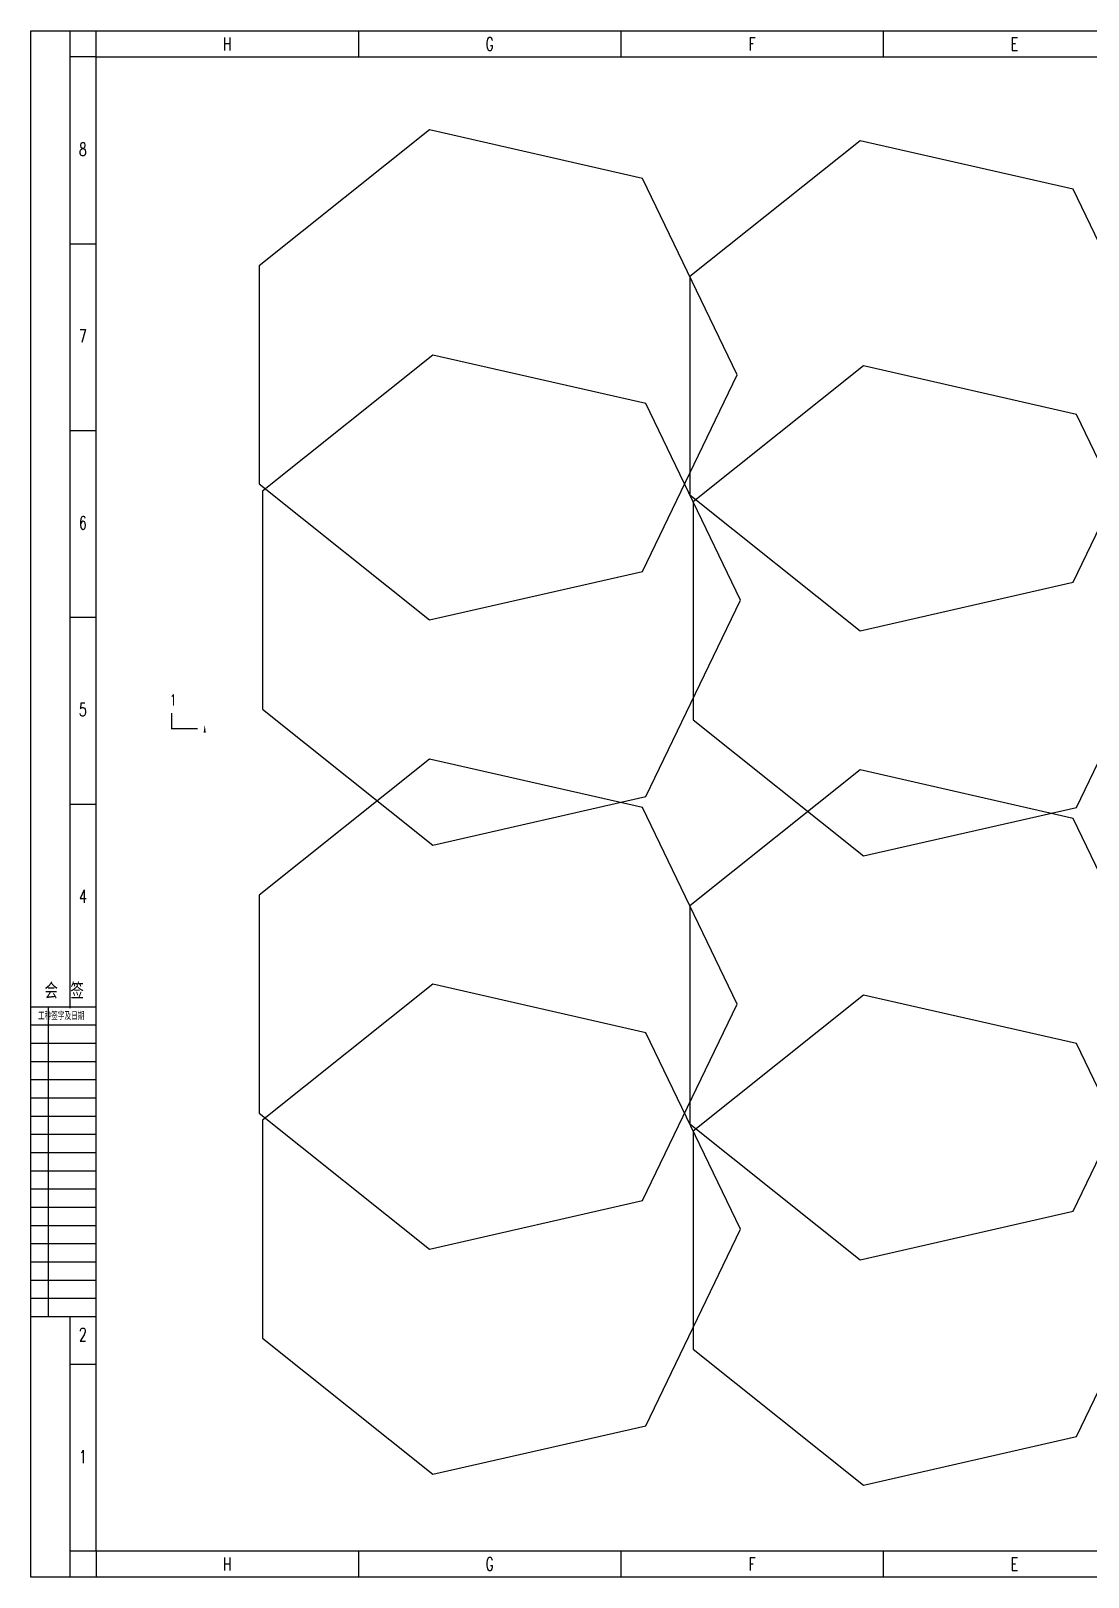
# Model space of a CAD drawing. Extents: x -383207 to 558143, y -95136 to 11777.
# Drawn here: x 470397 to 490691, y -90676 to -60976 of the extents above; entities that cross this region are included whole.
import ezdxf
from ezdxf.enums import TextEntityAlignment as Align

# ---------------------------------------------------------------- set-up
doc = ezdxf.new("R2010")
doc.units = 0
doc.linetypes.add('CONTINOUS', pattern=[0])
doc.layers.get('0').update_dxf_attribs({"linetype": 'CONTINUOUS'})
for name, color, linetype in [('DIM_SYMB', 3, 'CONTINUOUS'), ('PUB_TEXT', 7, 'CONTINUOUS'), ('TK', 4, 'CONTINUOUS'), ('图框', 4, 'CONTINOUS')]:
    doc.layers.add(name, color=color, linetype=linetype)
doc.styles.add('_TCH_LABEL', font='COMPLEX', dxfattribs={"bigfont": 'GBCBIG'})
doc.styles.add('HZ', font='TXT.shx', dxfattribs={"width": 0.7, "bigfont": 'hz.shx'})

msp = doc.modelspace()

# ---------------------------------------------------------------- linework, layer by layer
at = {"color": 0}
for p, q in [((471648.9, -79726.4, 0), (470398.9, -79726.4, 0)), ((470733.1, -85676.4, 0), (470733.1, -79726.4, 0)), ((471648.9, -80076.4, 0), (470398.9, -80076.4, 0)), ((471648.9, -80426.4, 0), (470398.9, -80426.4, 0)), ((471648.9, -80776.4, 0), (470398.9, -80776.4, 0)), ((471648.9, -81126.4, 0), (470398.9, -81126.4, 0)), ((471648.9, -81476.4, 0), (470398.9, -81476.4, 0)), ((471648.9, -81826.4, 0), (470398.9, -81826.4, 0)), ((471648.9, -82176.4, 0), (470398.9, -82176.4, 0)), ((471648.9, -82526.4, 0), (470398.9, -82526.4, 0)), ((471648.9, -82876.4, 0), (470398.9, -82876.4, 0)), ((471648.9, -83226.4, 0), (470398.9, -83226.4, 0)), ((471648.9, -83576.4, 0), (470398.9, -83576.4, 0)), ((471648.9, -83926.4, 0), (470398.9, -83926.4, 0)), ((471648.9, -84276.4, 0), (470398.9, -84276.4, 0)), ((471648.9, -84626.4, 0), (470398.9, -84626.4, 0)), ((471648.9, -84976.4, 0), (470398.9, -84976.4, 0)), ((471648.9, -85326.4, 0), (470398.9, -85326.4, 0)), ((471648.9, -85676.4, 0), (470398.9, -85676.4, 0))]:
    msp.add_line(p, q, dxfattribs=at)
at = {"elevation": 0}
msp.add_lwpolyline([(470396.9, -60976.4), (512446.9, -60976.4), (512446.9, -90676.4), (470396.9, -90676.4)], close=True, dxfattribs=at)
for points in [[(483952.2, -67583.4), (482134.6, -63809.2), (478050.7, -62877.1), (474775.6, -65488.9), (474775.6, -69677.9), (478050.7, -72289.7), (482134.6, -71357.5)], [(492220, -67790.8), (490402.4, -64016.6), (486318.5, -63084.5), (483043.4, -65696.3), (483043.4, -69885.3), (486318.5, -72497.1), (490402.4, -71564.9)], [(484016.8, -71909.2), (482199.3, -68135.1), (478115.3, -67202.9), (474840.2, -69814.7), (474840.2, -74003.7), (478115.3, -76615.5), (482199.3, -75683.4)], [(492284.6, -72116.6), (490467.1, -68342.5), (486383.1, -67410.3), (483108, -70022.1), (483108, -74211.1), (486383.1, -76822.9), (490467.1, -75890.8)], [(483952.2, -79669.3), (482134.6, -75895.1), (478050.7, -74963), (474775.6, -77574.8), (474775.6, -81763.8), (478050.7, -84375.6), (482134.6, -83443.4)], [(492220, -79876.7), (490402.4, -76102.5), (486318.5, -75170.4), (483043.4, -77782.2), (483043.4, -81971.2), (486318.5, -84583), (490402.4, -83650.8)], [(484016.8, -83995.1), (482199.3, -80221), (478115.3, -79288.8), (474840.2, -81900.6), (474840.2, -86089.6), (478115.3, -88701.4), (482199.3, -87769.3)], [(492284.6, -84202.5), (490467.1, -80428.4), (486383.1, -79496.2), (483108, -82108), (483108, -86297), (486383.1, -88908.8), (490467.1, -87976.7)]]:
    msp.add_lwpolyline(points, close=True)
at = {"layer": 'DIM_SYMB', "const_width": 25, "elevation": 0}
msp.add_lwpolyline([(473096, -74077.4), (473096, -74377.4), (473596, -74377.4)], dxfattribs=at)
at = {"layer": 'DIM_SYMB'}
msp.add_lwpolyline([(473733.2, -74903.8, 0, 0, 0), (473733.2, -74303.8, 0, 40, 0), (473733.2, -74453.8, 0, 0, 0)], format="xyseb", dxfattribs=at)
at = {"layer": '图框'}
for p, q in [((470396.9, -60976.4, 0), (512446.9, -60976.4, 0)), ((470396.9, -90676.4, 0), (470396.9, -60976.4, 0)), ((471146.9, -79745.1, 0), (471146.9, -60976.4, 0)), ((471646.9, -61476.4, 0), (471646.9, -60976.4, 0)), ((476684.4, -60976.4, 0), (476684.4, -61476.4, 0)), ((481721.9, -60976.4, 0), (481721.9, -61476.4, 0)), ((486759.4, -60976.4, 0), (486759.4, -61476.4, 0)), ((471646.9, -61476.4, 0), (471146.9, -61476.4, 0)), ((471146.9, -65063.9, 0), (471646.9, -65063.9, 0)), ((471146.9, -68651.4, 0), (471646.9, -68651.4, 0)), ((471146.9, -72238.9, 0), (471646.9, -72238.9, 0)), ((471146.9, -75826.4, 0), (471646.9, -75826.4, 0)), ((471146.9, -90676.4, 0), (471146.9, -85679.5, 0)), ((471146.9, -86588.9, 0), (471646.9, -86588.9, 0)), ((471646.9, -90176.4, 0), (471146.9, -90176.4, 0)), ((471646.9, -90176.4, 0), (471646.9, -90676.4, 0)), ((476684.4, -90176.4, 0), (476684.4, -90676.4, 0)), ((481721.9, -90176.4, 0), (481721.9, -90676.4, 0)), ((486759.4, -90176.4, 0), (486759.4, -90676.4, 0)), ((512446.9, -90676.4, 0), (470396.9, -90676.4, 0))]:
    msp.add_line(p, q, dxfattribs=at)
at = {"layer": '图框', "color": 1}
for p, q in [((471646.9, -61476.4, 0), (511946.9, -61476.4, 0)), ((471646.9, -90176.4, 0), (471646.9, -61476.4, 0)), ((511946.9, -90176.4, 0), (471646.9, -90176.4, 0))]:
    msp.add_line(p, q, dxfattribs=at)

# ---------------------------------------------------------------- texts
at = {"color": 0, "style": 'HZ', "width": 0.9}
msp.add_text('会 签  ', height=300, dxfattribs=at).set_placement((471276, -79565.7, 0), align=Align.CENTER)
at = {"layer": 'PUB_TEXT', "style": '_TCH_LABEL', "width": 0.705882}
msp.add_text('1', height=212.5, dxfattribs=at).set_placement((473063.8, -73933.6, 0))
at = {"layer": 'TK', "linetype": 'Continuous', "style": 'HZ', "width": 0.7}
msp.add_text('工种签字及日期', height=140, dxfattribs=at).set_placement((470977.2, -79972.4, 0), align=Align.CENTER)
at = {"layer": '图框', "style": 'HZ', "width": 0.7}
for s, p in [('H', (474165.7, -61351.4, 0)), ('G', (479203.2, -61351.4, 0)), ('F', (484240.7, -61351.4, 0)), ('E', (489278.2, -61351.4, 0)), ('8', (471394.9, -63376.1, 0)), ('7', (471394.9, -66963.6, 0)), ('6', (471394.9, -70551.1, 0)), ('5', (471394.9, -74138.6, 0)), ('4', (471394.9, -77726.1, 0)), ('2', (471394.9, -86141.9, 0)), ('1', (471394.9, -88488.6, 0)), ('H', (474165.7, -90551.4, 0)), ('G', (479203.2, -90551.4, 0)), ('F', (484240.7, -90551.4, 0)), ('E', (489278.2, -90551.4, 0))]:
    msp.add_text(s, height=250, dxfattribs=at).set_placement(p, align=Align.CENTER)

doc.saveas('drawing.dxf')
